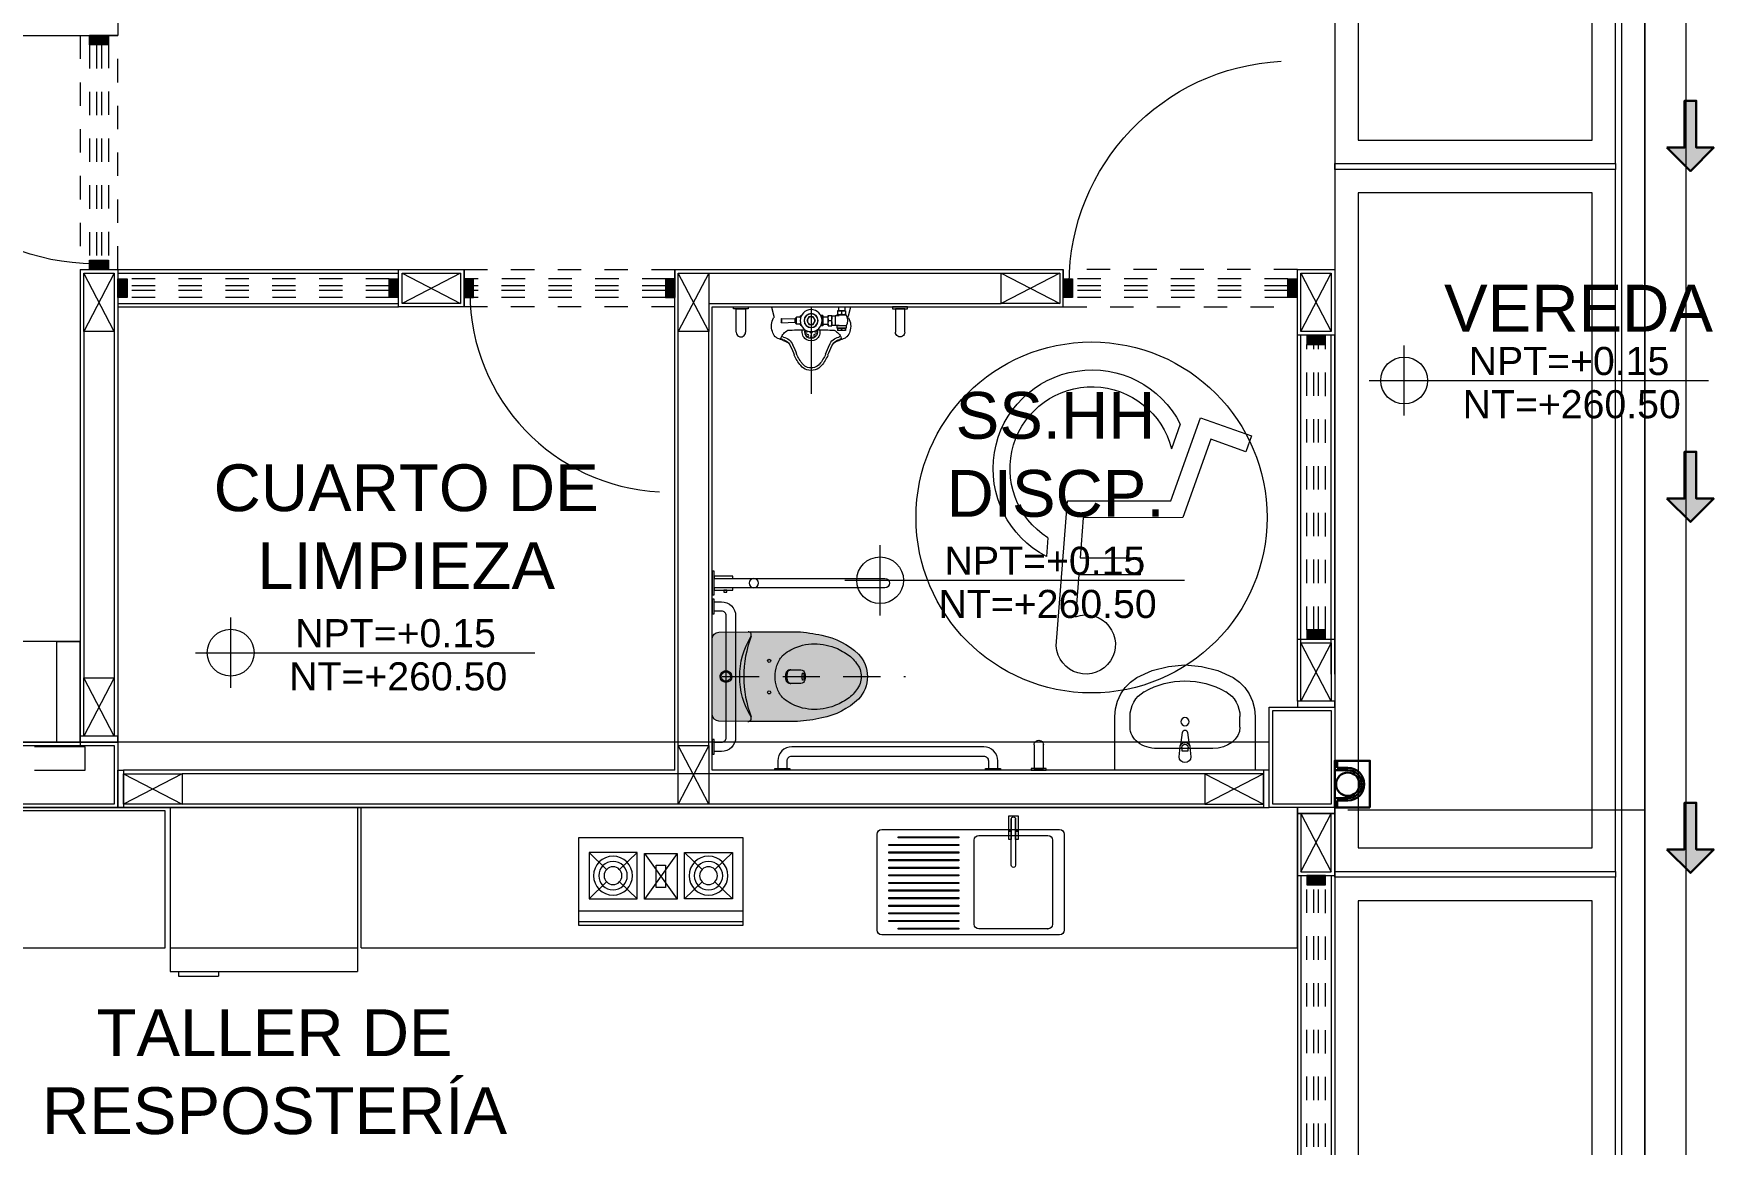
# Model space of a CAD drawing. Header units: metres. Extents: x 349075 to 349285, y 9281902 to 9282050.
# Drawn here: x 349109.03 to 349116.26, y 9281967.89 to 9281972.63 of the extents above; entities that cross this region are included whole.
import ezdxf

# ---------------------------------------------------------------- set-up
doc = ezdxf.new("R2010")
doc.units = ezdxf.units.M
doc.header["$LTSCALE"] = 0.25
doc.linetypes.add('01 nivel$0$HIDDEN2', pattern=[0.1875, 0.125, -0.0625])
doc.linetypes.add('DASHED2', pattern=[0.762, 0.635, -0.127])
for name, color, linetype, lineweight in [('.', 7, 'Continuous', 0), ('0_ CUNETAS', 151, 'Continuous', 5), ('0_PROYECCIONES 1', 1, 'DASHED2', 0), ('0_VANOS', 30, 'Continuous', 9), ('ARQ-FONDO', 253, 'CONTINUOUS', 9), ('CUNETAS-RED', 5, 'CONTINUOUS', 18)]:
    doc.layers.add(name, color=color, linetype=linetype, lineweight=lineweight)
doc.styles.add('Arial_1', font='arial.ttf', dxfattribs={"height": 0.15})

# ---------------------------------------------------------------- blocks, each defined once
blk = doc.blocks.new('JUNTA VEREDA')
at = {"layer": 'ARQ-FONDO'}
blk.add_lwpolyline([(-0.0133, 1.2), (0.0121, 1.2), (0.0121, 0), (-0.0133, 0)], close=True, dxfattribs=at)
blk = doc.blocks.new('verda pg edf 04')
at = {"layer": 'ARQ-FONDO', "elevation": -20.5486}
for points in [[(0.015, -12.112), (0.015, -15.112), (1.215, -15.112), (1.215, -12.112)], [(0.115, -12.212), (0.115, -15.012), (1.115, -15.012), (1.115, -12.212)], [(0.015, -15.1374), (0.015, -18.1374), (1.215, -18.1374), (1.215, -15.1374)], [(0.115, -15.2374), (0.115, -18.0374), (1.115, -18.0374), (1.115, -15.2374)], [(0.015, -18.1628), (0.015, -21.1628), (1.215, -21.1628), (1.215, -18.1628)], [(0.115, -18.2628), (0.115, -21.0628), (1.115, -21.0628), (1.115, -18.2628)]]:
    blk.add_lwpolyline(points, close=True, dxfattribs=at)
at = {"layer": 'ARQ-FONDO', "rotation": 270}
for p in [(0.015, -15.1253, -17.9985), (0.015, -18.1507, -20.5486)]:
    blk.add_blockref('JUNTA VEREDA', p, dxfattribs=at)
blk = doc.blocks.new('Cotas de elevación - M_Cota de elevación - Destino rellenado-517392-Nivel 1')
at = {"layer": 'ARQ-FONDO'}
for p, q in [((0, -0.0015), (0, 0.0015)), ((-0.0015, 0), (0.013, 0))]:
    blk.add_line(p, q, dxfattribs=at)
blk.add_circle((0, 0), 0.001, dxfattribs=at)
blk = doc.blocks.new('VEREDA EDF 04 PGG')
at = {"layer": 'ARQ-FONDO', "lineweight": 5}
blk.add_blockref('verda pg edf 04', (-1.215, -0.815, 20.5486), dxfattribs=at)
at = {"layer": 'ARQ-FONDO', "xscale": 99.99999999999991, "yscale": 99.99999999999991, "zscale": 99.99999999999991}
blk.add_blockref('Cotas de elevación - M_Cota de elevación - Destino rellenado-517392-Nivel 1', (-0.9036, -16.8543, 20.5486), dxfattribs=at)
at = {"layer": 'ARQ-FONDO', "insert": (-1.3336, -16.4453, 20.5486), "char_height": 0.2, "width": 2.349898, "attachment_point": 1, "style": 'Arial_1'}
blk.add_mtext('\\pxqc;VEREDA', dxfattribs=at)
at = {"layer": 'ARQ-FONDO', "char_height": 0.12, "width": 0.902142, "attachment_point": 1, "line_spacing_factor": 0.941778, "style": 'Arial_1'}
for s, insert in [('NPT=+0.15', (-0.6279, -16.7109, 20.5486)), ('NT=+260.50', (-0.6537, -16.8956, 20.5486))]:
    blk.add_mtext(s, dxfattribs=dict(at, insert=insert))
blk = doc.blocks.new('*U3822')
at = {"layer": '.', "lineweight": 30}
h = blk.add_hatch(color=1, dxfattribs=at)
h.dxf.hatch_style = 1
h.paths.add_polyline_path([(-0.025, -0.05), (-0.1, -0.05), (0, -0.15), (0.1, -0.05), (0.025, -0.05), (0.025, 0.15), (-0.025, 0.15)])
at = {"layer": '0_ CUNETAS', "color": 1, "lineweight": 30}
blk.add_lwpolyline([(-0.1, -0.05), (-0.025, -0.05), (-0.025, 0.15), (0.025, 0.15), (0.025, -0.05), (0.1, -0.05), (0, -0.15)], close=True, dxfattribs=at)
blk = doc.blocks.new('*U3849')
at = {"layer": '0_ CUNETAS', "color": 0, "linetype": 'ByBlock', "lineweight": -2, "transparency": 16777216}
for p in [(0, 21), (0, 19.5), (0, 18)]:
    blk.add_blockref('*U3822', p, dxfattribs=at)
blk = doc.blocks.new('red drenaje')
at = {"layer": 'CUNETAS-RED', "lineweight": 0}
for p, q in [((-35.22, 70.0281), (-35.22, 32.3496)), ((-35.12, 70.0281), (-35.12, 32.391))]:
    blk.add_line(p, q, dxfattribs=at)
blk.add_lwpolyline([(-35.12, 70.0281), (-34.72, 70.0281), (-34.72, 32.5567), (-35.12, 32.391), (-35.12, 70.0281)], dxfattribs=at)
blk.add_blockref('*U3849', (-34.9257, 33.1942), dxfattribs=at)
blk = doc.blocks.new('URINARIO-FLUX-CADET-PL')
at = {"layer": 'ARQ-FONDO'}
for p, q in [((-0.099, 0.147), (-0.099, 0.113)), ((-0.089, 0.147), (-0.099, 0.147)), ((-0.089, 0.1496), (-0.089, 0.1104)), ((-0.08, 0.1496), (-0.089, 0.1496)), ((-0.08, 0.1496), (-0.08, 0.1104)), ((0, 0.169), (-0.038, 0.159)), ((-0.034, 0.1496), (-0.034, 0.1104)), ((-0.032, 0.1496), (-0.034, 0.1496)), ((-0.032, 0.1496), (-0.032, 0.1104)), ((-0.015, 0.147), (-0.032, 0.147)), ((-0.015, 0.147), (-0.015, 0.113)), ((0, 0.169), (0, -0.169)), ((-0.089, 0.113), (-0.099, 0.113)), ((-0.0907, 0.13), (-0.0973, 0.13)), ((-0.0775, 0.1104), (-0.089, 0.1104)), ((-0.0795, 0.0885), (-0.0345, 0.0885)), ((-0.0795, 0.0735), (-0.0795, 0.0885)), ((-0.0795, 0.0735), (-0.0345, 0.0735)), ((-0.0775, 0.1202), (-0.0775, 0.1035)), ((-0.0365, 0.1035), (-0.0775, 0.1035)), ((-0.077, 0.0885), (-0.077, 0.1035)), ((-0.0725, 0.0505), (-0.0725, 0.0735)), ((-0.057, 0.0757), (-0.057, 0.0863)), ((-0.0415, 0.0505), (-0.0415, 0.0735)), ((-0.037, 0.0885), (-0.037, 0.1035)), ((-0.0365, 0.1202), (-0.0365, 0.1035)), ((-0.032, 0.1104), (-0.0365, 0.1104)), ((-0.0345, 0.0735), (-0.0345, 0.0885)), ((-0.015, 0.113), (-0.032, 0.113)), ((-0.0167, 0.13), (-0.0303, 0.13)), ((0, 0.1435), (-0.015, 0.1435)), ((0, 0.1165), (-0.015, 0.1165)), ((0, 0), (-0.3703, 0)), ((-0.079, 0.0505), (-0.079, 0.0414)), ((-0.035, 0.0505), (-0.079, 0.0505)), ((-0.035, 0.0505), (-0.035, 0.0414)), ((-0.078, -0.042), (-0.078, -0.0455)), ((-0.0684, -0.0455), (-0.078, -0.0455)), ((-0.072, -0.0455), (-0.072, -0.063)), ((-0.072, -0.063), (-0.0695, -0.0655)), ((-0.072, -0.063), (-0.042, -0.063)), ((-0.0695, -0.0655), (-0.0445, -0.0655)), ((-0.0659, -0.1265), (-0.064, -0.0695)), ((-0.05, -0.0695), (-0.064, -0.0695)), ((-0.0481, -0.1265), (-0.05, -0.0695)), ((-0.0456, -0.0455), (-0.036, -0.0455)), ((-0.042, -0.063), (-0.0445, -0.0655)), ((-0.042, -0.0455), (-0.042, -0.063)), ((-0.036, -0.042), (-0.036, -0.0455)), ((-0.0659, -0.1265), (-0.0639, -0.1285)), ((-0.0481, -0.1265), (-0.0659, -0.1265)), ((-0.0501, -0.1285), (-0.0639, -0.1285)), ((-0.0481, -0.1265), (-0.0501, -0.1285)), ((0, -0.169), (-0.038, -0.159))]:
    blk.add_line(p, q, dxfattribs=at)
blk.add_lwpolyline([(-0.041, -0.0092), (-0.057, -0.0185), (-0.073, -0.0092), (-0.073, 0.0092), (-0.057, 0.0185), (-0.041, 0.0092)], close=True, dxfattribs=at)
for centre, radius in [((-0.127, 0), 0.0045), ((-0.1208, 0.0148), 0.0045), ((-0.106, 0.021), 0.0045), ((-0.057, 0), 0.0469), ((-0.057, 0), 0.03), ((-0.057, 0), 0.029), ((-0.057, 0), 0.016), ((-0.1208, -0.0148), 0.0045), ((-0.106, -0.021), 0.0045)]:
    blk.add_circle(centre, radius, dxfattribs=at)
for centre, radius, start, end in [((-0.0953, 0.1248), 0.0414, 137.07632, 155.50345), ((-0.0966, 0.1274), 0.0388, 100.25279, 138.50259), ((-0.0809, 0.0947), 0.0744, 61.40084, 107.66941), ((-0.0767, 0.1385), 0.0223, 157.58788, 202.41212), ((-0.1113, 0.1385), 0.0223, 337.58788, 22.41212), ((-0.057, 0.1031), 0.0519, 63.71578, 116.28422), ((-0.0406, 0.1687), 0.01, 241.40084, 284.67639), ((-0.0097, 0.1385), 0.0223, 157.58788, 202.41212), ((-0.0373, 0.1385), 0.0223, 337.58788, 22.41212), ((-0.3493, 0.4586), 0.413, 290.60016, 296.50436), ((-0.3493, 0.4586), 0.424, 290.60016, 296.50436), ((-0.1769, 0.1239), 0.0369, 288.82805, 321.60713), ((-0.1769, 0.1239), 0.0479, 288.82805, 321.60713), ((-0.1704, 0.1112), 0.0229, 310.30956, 330.63332), ((-0.2086, 0.1382), 0.0696, 326.70076, 344.84375), ((-0.1833, 0.1311), 0.0464, 319.48247, 347.38743), ((-0.0445, 0.0952), 0.1001, 152.10911, 165.64146), ((-0.1833, 0.1311), 0.0574, 319.48247, 347.38743), ((-0.1136, 0.1155), 0.025, 150.63933, 167.38743), ((-0.1328, 0.1263), 0.003, 68.28304, 150.63933), ((-0.156, 0.0681), 0.0657, 28.07725, 68.28304), ((-0.1136, 0.1155), 0.014, 150.63933, 167.38743), ((-0.1222, 0.1198), 0.00444, 84.88459, 143.79775), ((-0.0767, 0.1215), 0.0223, 157.58788, 202.41212), ((-2.5473, 0), 2.4513, 0.60481, 2.31467), ((-0.1113, 0.1215), 0.0223, 337.58788, 22.41212), ((-0.0682, 0.059), 0.0295, 67.58788, 112.41212), ((-0.0682, 0.103), 0.0295, 247.58788, 292.41212), ((-0.0457, 0.059), 0.0295, 67.58788, 112.41212), ((-0.0457, 0.103), 0.0295, 247.58788, 292.41212), ((-0.0097, 0.1215), 0.0223, 157.58788, 202.41212), ((-0.0373, 0.1215), 0.0223, 337.58788, 22.41212), ((-0.1898, 0.0002), 0.0802, 167.17802, 193.14395), ((-0.2066, -0.005), 0.0655, 130.88411, 159.41181), ((-0.188, 0), 0.071, 167.93953, 192.06047), ((-0.2066, -0.005), 0.0545, 130.88411, 158.62076), ((-0.1349, -0.0939), 0.1798, 112.61017, 129.62851), ((-0.1349, -0.0939), 0.1688, 112.61017, 129.62851), ((-0.106, 0), 0.038, 75.17225, 284.82775), ((-0.106, 0), 0.027, 68.55555, 291.44445), ((-0.106, 0), 0.0045, 60.06178, 299.93822), ((-0.0619, 0.0203), 0.0304, 97.81293, 124.26209), ((-0.0521, 0.0203), 0.0304, 55.73791, 82.18707), ((-0.2076, 0.0042), 0.0643, 200.23699, 229.25837), ((-0.2066, 0.005), 0.0545, 201.37924, 229.11589), ((-0.1349, 0.0939), 0.1798, 230.37149, 247.38983), ((-0.1349, 0.0939), 0.1688, 230.37149, 247.38983), ((-0.3493, -0.4586), 0.413, 63.49564, 69.39984), ((-0.3493, -0.4586), 0.424, 63.49564, 69.39984), ((-2.5473, 0), 2.4513, 357.68533, 359.39519), ((-0.0675, -0.018), 0.0275, 247.58788, 267.88583), ((-0.0592, -0.0637), 0.00754, 193.7683, 230.24247), ((-0.0548, -0.0637), 0.00754, 309.75753, 346.2317), ((-0.0465, -0.018), 0.0275, 272.11417, 292.41212), ((-0.1769, -0.1239), 0.0369, 38.39287, 71.17195), ((-0.1769, -0.1239), 0.0479, 38.39287, 71.17195), ((-0.1704, -0.1112), 0.0229, 29.36668, 49.69044), ((-0.2086, -0.1382), 0.0696, 15.15625, 33.29924), ((-0.1833, -0.1311), 0.0464, 12.61257, 40.51753), ((-0.0445, -0.0952), 0.1001, 194.35854, 207.89089), ((-0.1833, -0.1311), 0.0574, 12.61257, 40.51753), ((-0.1136, -0.1155), 0.025, 192.61257, 209.36067), ((-0.1328, -0.1263), 0.003, 209.36067, 291.71696), ((-0.0953, -0.1248), 0.0414, 204.49655, 222.92368), ((-0.156, -0.0681), 0.0657, 291.71696, 331.92275), ((-0.1136, -0.1155), 0.014, 192.61257, 209.36067), ((-0.1222, -0.1198), 0.00444, 216.20225, 275.11541), ((-0.0966, -0.1274), 0.0388, 221.49741, 259.74721), ((-0.0809, -0.0947), 0.0744, 252.33059, 298.59916), ((-0.0406, -0.1687), 0.01, 75.32361, 118.59916)]:
    blk.add_arc(centre, radius, start, end, dxfattribs=at)
blk = doc.blocks.new('Símbolo Minusválidos 22')
at = {"layer": 'ARQ-FONDO', "linetype": 'Continuous'}
for p, q in [((0.4662, 1.2793), (0.5159, 0.6597)), ((0.563, 0.9758), (0.5486, 1.1553)), ((0.8253, 0.9758), (0.563, 0.9758)), ((0.8253, 0.9036), (0.8253, 0.9758)), ((0.4308, 0.8174), (0.4244, 0.8971)), ((0.5825, 0.7319), (0.5688, 0.9036)), ((0.5688, 0.9036), (0.8253, 0.9036)), ((1.0083, 0.7319), (0.5825, 0.7319)), ((1.128, 0.3975), (1.0083, 0.7319)), ((0.5159, 0.6597), (0.9574, 0.6597)), ((0.9574, 0.6597), (1.0843, 0.3051)), ((0.9977, 0.3329), (0.9601, 0.438)), ((1.2782, 0.4512), (1.128, 0.3975)), ((1.3025, 0.3832), (1.2782, 0.4512)), ((1.0843, 0.3051), (1.3025, 0.3832))]:
    blk.add_line(p, q, dxfattribs=at)
for centre, radius, start, end in [((0.5924, 1.2737), 0.1263, 249.72296, 177.45943), ((0.6201, 0.5226), 0.4226, 117.58778, 333.32874), ((0.6201, 0.5226), 0.3503, 122.7065, 346.03158)]:
    blk.add_arc(centre, radius, start, end, dxfattribs=at)
blk = doc.blocks.new('apart.sant')
at = {"layer": 'ARQ-FONDO', "linetype": 'Continuous'}
blk.add_lwpolyline([(332673.2479, 9290549.4632), (332673.3479, 9290549.4632), (332673.3479, 9290549.4232), (332673.2479, 9290549.4232)], dxfattribs=at)
at = {"layer": 'ARQ-FONDO'}
blk.add_lwpolyline([(332673.3479, 9290549.4115), (332673.3479, 9290549.4748), (332673.3558, 9290549.4748), (332673.3558, 9290549.4115)], close=True, dxfattribs=at)
at = {"layer": 'ARQ-FONDO', "linetype": 'Continuous'}
blk.add_arc((332673.248, 9290549.4432), 0.02, 89.84841, 269.84897, dxfattribs=at)
blk = doc.blocks.new('*U785')
at = {"true_color": 0xffffff}
h = blk.add_hatch(color=7, dxfattribs=at)
h.dxf.hatch_style = 1
edge = h.paths.add_edge_path()
edge.add_line((133.2233, 37.6091), (133.2214, 37.7343))
edge.add_line((133.2214, 37.7343), (133.2215, 37.9453))
edge.add_arc((133.9029, 37.8976), 0.683, 167.18151, 175.99649, ccw=False)
edge.add_arc((133.5434, 37.991), 0.312, 136.52707, 169.2622, ccw=False)
edge.add_arc((133.4132, 38.105), 0.1393, 89.90441, 133.68991, ccw=False)
edge.add_arc((133.4137, 38.105), 0.1393, 46.31009, 90.09559, ccw=False)
edge.add_arc((133.2835, 37.991), 0.312, 10.7378, 43.47293, ccw=False)
edge.add_arc((132.924, 37.8976), 0.683, 4.00351, 12.81849, ccw=False)
edge.add_line((133.6053, 37.9453), (133.6055, 37.7343))
edge.add_line((133.6055, 37.7343), (133.6035, 37.6099))
edge.add_arc((133.5746, 37.61), 0.0289, 270, 359.88355, ccw=False)
edge.add_line((133.5746, 37.5811), (133.4134, 37.5811))
edge.add_line((133.4134, 37.5811), (133.2522, 37.5811))
edge.add_arc((133.2522, 37.61), 0.0289, 181.68527, 270, ccw=False)
for points in [[(133.2233, 37.6091), (133.2214, 37.7343), (133.2215, 37.9453, -0.038482), (133.2369, 38.0492, -0.143813), (133.317, 38.2057, -0.193409), (133.4134, 38.2442, -0.193409), (133.5099, 38.2057, -0.143813), (133.59, 38.0492, -0.038482), (133.6053, 37.9453), (133.6055, 37.7343), (133.6035, 37.6099, -0.413618), (133.5746, 37.5811), (133.4134, 37.5811), (133.2522, 37.5811, -0.405625)], [(133.5419, 38.0919, -0.103864), (133.5524, 37.9919, -0.059531), (133.5399, 37.9429, -0.099764), (133.5019, 37.8801, -0.09918), (133.4604, 37.8574, -0.090303), (133.4134, 37.8497, -0.090303), (133.3664, 37.8574, -0.09918), (133.325, 37.8801, -0.099764), (133.287, 37.9429, -0.059531), (133.2745, 37.9919, -0.103864), (133.2849, 38.0919, -0.069934), (133.3144, 38.1528, -0.100426), (133.3568, 38.1978, -0.175825), (133.4134, 38.2177, -0.175825), (133.47, 38.1978, -0.100426), (133.5125, 38.1528, -0.069934)], [(133.4387, 37.9706, -0.173344), (133.4426, 37.9601), (133.4426, 37.9135, -0.177874), (133.4387, 37.9027, -0.177678), (133.4289, 37.8968, -0.054259), (133.4134, 37.8954, -0.054259), (133.398, 37.8968, -0.177678), (133.3881, 37.9027, -0.173539), (133.3843, 37.9132), (133.3843, 37.9598, -0.177816), (133.3881, 37.9706, -0.179166), (133.398, 37.9765, -0.054663), (133.4134, 37.9779, -0.054663), (133.4289, 37.9765, -0.179166)], [(133.428, 37.9674, -0.095264), (133.4221, 37.9654, -0.042213), (133.4134, 37.9648, -0.042123), (133.4048, 37.9654, -0.095264), (133.3989, 37.9674, -0.724467), (133.399, 37.9707, -0.080414), (133.4054, 37.9727, -0.039436), (133.4134, 37.9733, -0.039436), (133.4215, 37.9727, -0.080414), (133.4278, 37.9707, -0.724467)], [(133.4289, 37.8968, 0.177678), (133.4387, 37.9027, 0.177874), (133.4426, 37.9135), (133.4426, 37.9167, -0.15656), (133.4396, 37.9086, -0.170925), (133.4319, 37.9034, -0.071124), (133.4134, 37.9012, -0.071124), (133.395, 37.9034, -0.170925), (133.3873, 37.9086, -0.15656), (133.3843, 37.9167), (133.3843, 37.9132, 0.173539), (133.3881, 37.9027, 0.177678), (133.398, 37.8968, 0.054259), (133.4134, 37.8954, 0.054259)], [(133.3461, 37.8176, -1), (133.3461, 37.8309, -1)], [(133.4808, 37.8176, -1), (133.4808, 37.8309, -1)], [(133.4134, 37.6148, -1), (133.4134, 37.6648, -1)], [(133.4134, 37.6198, -1), (133.4134, 37.6598, -1)]]:
    blk.add_lwpolyline(points, format="xyb", close=True)
for points in [[(133.6055, 37.7343), (133.6055, 37.7339, 0.493806), (133.5856, 37.7474, -0.284842), (133.2412, 37.7474, 0.49201), (133.2214, 37.734)], [(133.2412, 37.7474, 0.182013), (133.5856, 37.7474)]]:
    blk.add_lwpolyline(points, format="xyb")
at = {"layer": '0_PROYECCIONES 1'}
blk.add_line((133.4134, 37.6235), (133.4134, 38.4074), dxfattribs=at)
blk = doc.blocks.new('BARRA DISC 2')
at = {"layer": 'ARQ-FONDO'}
blk.add_lwpolyline([(0.86, 0.1), (0.04, 0.1, 0.414214), (-0.02, 0.04), (-0.02, 0.0079), (0.02, 0.0079), (0.02, 0.04, -0.414214), (0.04, 0.06), (0.86, 0.06, -0.414214), (0.88, 0.04), (0.88, 0.0079), (0.92, 0.0079), (0.92, 0.04, 0.414214)], format="xyb", close=True, dxfattribs=at)
for points in [[(-0.0317, 0.0079), (0.0317, 0.0079), (0.0317, 0), (-0.0317, 0)], [(0.8683, 0.0079), (0.9317, 0.0079), (0.9317, 0), (0.8683, 0)]]:
    blk.add_lwpolyline(points, close=True, dxfattribs=at)
blk = doc.blocks.new('BARRA PLEGABLE')
at = {"layer": 'ARQ-FONDO'}
for points in [[(0.0079, 0.05), (0.0079, -0.05), (0, -0.05), (0, 0.05)], [(0.0079, 0.03), (0.0879, 0.03), (0.0879, 0.02), (0.0079, 0.02)], [(0.0493, 0.0387), (0.0632, 0.0387), (0.0632, 0.03), (0.0493, 0.03)], [(0.0879, -0.03), (0.0079, -0.03), (0.0079, -0.02), (0.0879, -0.02)]]:
    blk.add_lwpolyline(points, close=True, dxfattribs=at)
blk.add_lwpolyline([(0.0079, -0.02), (0.7379, -0.02, 1), (0.7379, 0.02), (0.0079, 0.02)], format="xyb", close=True, dxfattribs=at)
blk.add_circle((0.1779, 0), 0.02, dxfattribs=at)
blk = doc.blocks.new('BARRA DISC 60')
at = {"layer": 'ARQ-FONDO'}
blk.add_lwpolyline([(0.56, 0.1), (0.04, 0.1, 0.414214), (-0.02, 0.04), (-0.02, 0.0079), (0.02, 0.0079), (0.02, 0.04, -0.414214), (0.04, 0.06), (0.56, 0.06, -0.414214), (0.58, 0.04), (0.58, 0.0079), (0.62, 0.0079), (0.62, 0.04, 0.414214)], format="xyb", close=True, dxfattribs=at)
for points in [[(-0.0317, 0.0079), (0.0317, 0.0079), (0.0317, 0), (-0.0317, 0)], [(0.5683, 0.0079), (0.6317, 0.0079), (0.6317, 0), (0.5683, 0)]]:
    blk.add_lwpolyline(points, close=True, dxfattribs=at)
blk = doc.blocks.new('BAÑO.SIC')
at = {"layer": 'ARQ-FONDO'}
for name, p, rotation in [('BARRA DISC 2', (318724.9995, 9215582.5456), 180), ('*U785', (318762.8805, 9215448.7322), 90)]:
    blk.add_blockref(name, p, dxfattribs=dict(at, rotation=rotation))
at = {"layer": 'ARQ-FONDO', "xscale": -1, "rotation": 90.00000000000007}
blk.add_blockref('BARRA DISC 60', (318725.2995, 9215582.4456), dxfattribs=at)
at = {"layer": 'ARQ-FONDO', "xscale": -1}
blk.add_blockref('BARRA PLEGABLE', (318725.2995, 9215581.7456), dxfattribs=at)
blk = doc.blocks.new('Lavabo 22')
at = {"layer": 'ARQ-FONDO', "linetype": 'Continuous'}
for p, q in [((-0.3, 0), (-0.3, -0.2291)), ((0.3, 0), (-0.3, 0)), ((0.3, -0.2291), (0.3, 0)), ((-0.025, -0.0573), (-0.021, -0.0993)), ((0.021, -0.0993), (0.025, -0.0573)), ((0.1188, -0.0923), (-0.1188, -0.0923)), ((-0.0177, -0.1088), (-0.0111, -0.1617)), ((-0.0136, -0.0971), (-0.0136, -0.0822)), ((-0.0136, -0.0822), (0.0136, -0.0822)), ((0.0111, -0.1617), (0.0177, -0.1088)), ((0.0136, -0.0822), (0.0136, -0.0971)), ((-0.2348, -0.1833), (-0.2348, -0.2291)), ((0.2348, -0.1833), (0.2348, -0.2291)), ((-0.3, -0.2291), (-0.2971, -0.2628)), ((-0.2971, -0.2628), (-0.2885, -0.2955)), ((0.2885, -0.2955), (0.2971, -0.2628)), ((0.2971, -0.2628), (0.3, -0.2291)), ((-0.2885, -0.2955), (-0.2745, -0.326)), ((-0.2745, -0.326), (-0.2555, -0.3534)), ((-0.2555, -0.3534), (-0.2322, -0.3769)), ((0.2322, -0.3769), (0.2555, -0.3534)), ((0.2555, -0.3534), (0.2745, -0.326)), ((0.2745, -0.326), (0.2885, -0.2955)), ((-0.2322, -0.3769), (-0.2052, -0.3956)), ((-0.2052, -0.3956), (-0.14, -0.4255)), ((-0.14, -0.4255), (-0.071, -0.4438)), ((0.071, -0.4438), (0.14, -0.4255)), ((0.14, -0.4255), (0.2052, -0.3956)), ((0.2052, -0.3956), (0.2322, -0.3769)), ((-0.071, -0.4438), (0, -0.45)), ((0, -0.45), (0.071, -0.4438))]:
    blk.add_line(p, q, dxfattribs=at)
blk.add_circle((0, -0.2071), 0.0175, dxfattribs=at)
for centre, radius, start, end in [((0, -0.0573), 0.025, 0, 180), ((0, -0.0974), 0.0211, 185.16961, 212.77103), ((0, -0.0974), 0.0211, 212.77103, 327.22897), ((0, -0.0971), 0.0136, 180, 0), ((0, -0.0974), 0.0211, 327.22897, 354.83039), ((0, -0.1603), 0.0112, 187.13892, 352.86108)]:
    blk.add_arc(centre, radius, start, end, dxfattribs=at)
for centre, major_axis, ratio, start_param, end_param in [((-0.1187, -0.1833), (0.1161, 0), 0.783646, 1.570796, 3.141593), ((0.1187, -0.1833), (0.1161, 0), 0.783646, 0, 1.570796), ((-0.1189, -0.2291), (0, 0.1212), 0.956522, 1.570796, 2.644618), ((0.1189, -0.2291), (0, 0.1212), 0.956522, 3.638567, 4.712389), ((0, 0), (0, 0.3818), 0.956522, 2.644618, 3.638567)]:
    blk.add_ellipse(centre, major_axis=major_axis, ratio=ratio, start_param=start_param, end_param=end_param, dxfattribs=at)
blk = doc.blocks.new('columnas bloque talleres')
at = {"layer": 'ARQ-FONDO', "lineweight": 0, "elevation": 0}
for points in [[(-0.265, -17.865), (-0.265, -17.435), (0.015, -17.435), (0.015, -17.865)], [(-5.615, -17.585), (-5.185, -17.585), (-5.185, -17.865), (-5.615, -17.865)]]:
    blk.add_lwpolyline(points, close=True, dxfattribs=at)
at = {"layer": 'ARQ-FONDO', "elevation": 0}
for points in [[(-0.25, -17.85), (-0.25, -17.45), (0, -17.45), (0, -17.85)], [(-5.6, -17.6), (-5.2, -17.6), (-5.2, -17.85), (-5.6, -17.85)]]:
    blk.add_lwpolyline(points, close=True, dxfattribs=at)
blk = doc.blocks.new('*U1097')
at = {"linetype": 'Continuous', "true_color": 0xbebebe}
for points in [[(3032.1314, 1351.1888), (3032.1314, 1351.2688), (3032.1714, 1351.2688), (3032.1714, 1351.1888)], [(3035.4914, 1351.1888), (3035.4914, 1351.2688), (3035.5314, 1351.2688), (3035.5314, 1351.1888)]]:
    blk.add_hatch(color=9, dxfattribs=at).paths.add_polyline_path(points)
at = {"layer": '0_VANOS', "linetype": 'Continuous'}
for p, q in [((3032.1314, 1351.2688), (3032.1714, 1351.2688)), ((3032.1314, 1351.2688), (3032.1314, 1351.1888)), ((3032.1714, 1351.2688), (3032.1714, 1351.1888)), ((3035.4914, 1351.1888), (3035.4914, 1351.2688)), ((3035.4914, 1351.2688), (3035.5314, 1351.2688)), ((3035.5314, 1351.2688), (3035.5314, 1351.1888)), ((3032.1714, 1351.1888), (3032.1314, 1351.1888)), ((3035.5314, 1351.1888), (3035.4914, 1351.1888))]:
    blk.add_line(p, q, dxfattribs=at)
at = {"layer": '0_VANOS', "linetype": '01 nivel$0$HIDDEN2', "ltscale": 0.5}
for p, q in [((3032.1708, 1351.2688), (3035.4908, 1351.2688)), ((3032.1714, 1351.2388), (3035.4914, 1351.2388)), ((3032.1714, 1351.2188), (3035.4914, 1351.2188)), ((3032.1714, 1351.1888), (3035.4914, 1351.1888))]:
    blk.add_line(p, q, dxfattribs=at)
at = {"layer": '0_VANOS', "linetype": '01 nivel$0$HIDDEN2'}
blk.add_line((3035.4914, 1351.2688), (3035.5314, 1351.2688), dxfattribs=at)
blk = doc.blocks.new('*U1246')
at = {"linetype": 'Continuous', "true_color": 0xbebebe}
for points in [[(3032.1314, 1351.1888), (3032.1314, 1351.2688), (3032.1714, 1351.2688), (3032.1714, 1351.1888)], [(3033.3914, 1351.1888), (3033.3914, 1351.2688), (3033.4314, 1351.2688), (3033.4314, 1351.1888)]]:
    blk.add_hatch(color=9, dxfattribs=at).paths.add_polyline_path(points)
at = {"layer": '0_VANOS', "linetype": 'Continuous'}
for p, q in [((3032.1314, 1351.2688), (3032.1714, 1351.2688)), ((3032.1314, 1351.2688), (3032.1314, 1351.1888)), ((3032.1714, 1351.2688), (3032.1714, 1351.1888)), ((3033.3914, 1351.1888), (3033.3914, 1351.2688)), ((3033.3914, 1351.2688), (3033.4314, 1351.2688)), ((3033.4314, 1351.2688), (3033.4314, 1351.1888)), ((3032.1714, 1351.1888), (3032.1314, 1351.1888)), ((3033.4314, 1351.1888), (3033.3914, 1351.1888))]:
    blk.add_line(p, q, dxfattribs=at)
at = {"layer": '0_VANOS', "linetype": '01 nivel$0$HIDDEN2', "ltscale": 0.5}
for p, q in [((3032.1708, 1351.2688), (3033.3908, 1351.2688)), ((3032.1714, 1351.2388), (3033.3914, 1351.2388)), ((3032.1714, 1351.2188), (3033.3914, 1351.2188)), ((3032.1714, 1351.1888), (3033.3914, 1351.1888))]:
    blk.add_line(p, q, dxfattribs=at)
at = {"layer": '0_VANOS', "linetype": '01 nivel$0$HIDDEN2'}
blk.add_line((3033.3914, 1351.2688), (3033.4314, 1351.2688), dxfattribs=at)
blk = doc.blocks.new('*U1100')
at = {"linetype": 'Continuous', "true_color": 0xbebebe}
for points in [[(3032.1314, 1351.1888), (3032.1314, 1351.2688), (3032.1714, 1351.2688), (3032.1714, 1351.1888)], [(3033.2914, 1351.1888), (3033.2914, 1351.2688), (3033.3314, 1351.2688), (3033.3314, 1351.1888)]]:
    blk.add_hatch(color=9, dxfattribs=at).paths.add_polyline_path(points)
at = {"layer": '0_VANOS', "linetype": 'Continuous'}
for p, q in [((3032.1314, 1351.2688), (3032.1714, 1351.2688)), ((3032.1314, 1351.2688), (3032.1314, 1351.1888)), ((3032.1714, 1351.2688), (3032.1714, 1351.1888)), ((3033.2914, 1351.1888), (3033.2914, 1351.2688)), ((3033.2914, 1351.2688), (3033.3314, 1351.2688)), ((3033.3314, 1351.2688), (3033.3314, 1351.1888)), ((3032.1714, 1351.1888), (3032.1314, 1351.1888)), ((3033.3314, 1351.1888), (3033.2914, 1351.1888))]:
    blk.add_line(p, q, dxfattribs=at)
at = {"layer": '0_VANOS', "linetype": '01 nivel$0$HIDDEN2', "ltscale": 0.5}
for p, q in [((3032.1708, 1351.2688), (3033.2908, 1351.2688)), ((3032.1714, 1351.2388), (3033.2914, 1351.2388)), ((3032.1714, 1351.2188), (3033.2914, 1351.2188)), ((3032.1714, 1351.1888), (3033.2914, 1351.1888))]:
    blk.add_line(p, q, dxfattribs=at)
at = {"layer": '0_VANOS', "linetype": '01 nivel$0$HIDDEN2'}
blk.add_line((3033.2914, 1351.2688), (3033.3314, 1351.2688), dxfattribs=at)
blk = doc.blocks.new('montante')
at = {"layer": 'ARQ-FONDO', "lineweight": 30}
for p, q in [((0.0455, 0.07), (0.0455, 0.095)), ((0, 0.07), (0.0455, 0.07)), ((0, 0.06), (0.0555, 0.06)), ((0, -0.06), (0.0555, -0.06)), ((0, -0.07), (0.0455, -0.07)), ((0.0455, -0.07), (0.0455, -0.095))]:
    blk.add_line(p, q, dxfattribs=at)
blk.add_lwpolyline([(-0.0945, 0.1), (-0.0945, -0.1), (0.0555, -0.1), (0.0555, 0.1)], close=True, dxfattribs=at)
blk.add_circle((0, 0), 0.05, dxfattribs=at)
for centre, radius, start, end in [((0.0505, 0.095), 0.005, 0, 180), ((0, 0), 0.07, 90, 270), ((0, 0), 0.06, 90, 270), ((0.0505, -0.095), 0.005, 180, 0)]:
    blk.add_arc(centre, radius, start, end, dxfattribs=at)
blk = doc.blocks.new('*U1568')
blk.add_arc((0.0211, 0.0474), 0.9539, 0.15786, 87.08143)
blk = doc.blocks.new('*U1105')
at = {"linetype": 'Continuous', "true_color": 0xbebebe}
for points in [[(3032.1314, 1351.1888), (3032.1314, 1351.2688), (3032.1714, 1351.2688), (3032.1714, 1351.1888)], [(3033.0914, 1351.1888), (3033.0914, 1351.2688), (3033.1314, 1351.2688), (3033.1314, 1351.1888)]]:
    blk.add_hatch(color=9, dxfattribs=at).paths.add_polyline_path(points)
at = {"layer": '0_VANOS', "linetype": 'Continuous'}
for p, q in [((3032.1314, 1351.2688), (3032.1714, 1351.2688)), ((3032.1314, 1351.2688), (3032.1314, 1351.1888)), ((3032.1714, 1351.2688), (3032.1714, 1351.1888)), ((3033.0914, 1351.1888), (3033.0914, 1351.2688)), ((3033.0914, 1351.2688), (3033.1314, 1351.2688)), ((3033.1314, 1351.2688), (3033.1314, 1351.1888)), ((3032.1714, 1351.1888), (3032.1314, 1351.1888)), ((3033.1314, 1351.1888), (3033.0914, 1351.1888))]:
    blk.add_line(p, q, dxfattribs=at)
at = {"layer": '0_VANOS', "linetype": '01 nivel$0$HIDDEN2', "ltscale": 0.5}
for p, q in [((3032.1708, 1351.2688), (3033.0908, 1351.2688)), ((3032.1714, 1351.2388), (3033.0914, 1351.2388)), ((3032.1714, 1351.2188), (3033.0914, 1351.2188)), ((3032.1714, 1351.1888), (3033.0914, 1351.1888))]:
    blk.add_line(p, q, dxfattribs=at)
at = {"layer": '0_VANOS', "linetype": '01 nivel$0$HIDDEN2'}
blk.add_line((3033.0914, 1351.2688), (3033.1314, 1351.2688), dxfattribs=at)
blk = doc.blocks.new('*U1569')
blk.add_arc((0.0215, 0.0476), 0.8535, 0.15786, 87.08143)
blk = doc.blocks.new('*U1108')
at = {"linetype": 'Continuous', "true_color": 0xbebebe}
for points in [[(3032.1314, 1351.1888), (3032.1314, 1351.2688), (3032.1714, 1351.2688), (3032.1714, 1351.1888)], [(3032.9914, 1351.1888), (3032.9914, 1351.2688), (3033.0314, 1351.2688), (3033.0314, 1351.1888)]]:
    blk.add_hatch(color=9, dxfattribs=at).paths.add_polyline_path(points)
at = {"layer": '0_VANOS', "linetype": 'Continuous'}
for p, q in [((3032.1314, 1351.2688), (3032.1714, 1351.2688)), ((3032.1314, 1351.2688), (3032.1314, 1351.1888)), ((3032.1714, 1351.2688), (3032.1714, 1351.1888)), ((3032.9914, 1351.1888), (3032.9914, 1351.2688)), ((3032.9914, 1351.2688), (3033.0314, 1351.2688)), ((3033.0314, 1351.2688), (3033.0314, 1351.1888)), ((3032.1714, 1351.1888), (3032.1314, 1351.1888)), ((3033.0314, 1351.1888), (3032.9914, 1351.1888))]:
    blk.add_line(p, q, dxfattribs=at)
at = {"layer": '0_VANOS', "linetype": '01 nivel$0$HIDDEN2', "ltscale": 0.5}
for p, q in [((3032.1708, 1351.2688), (3032.9908, 1351.2688)), ((3032.1714, 1351.2388), (3032.9914, 1351.2388)), ((3032.1714, 1351.2188), (3032.9914, 1351.2188)), ((3032.1714, 1351.1888), (3032.9914, 1351.1888))]:
    blk.add_line(p, q, dxfattribs=at)
at = {"layer": '0_VANOS', "linetype": '01 nivel$0$HIDDEN2'}
blk.add_line((3032.9914, 1351.2688), (3033.0314, 1351.2688), dxfattribs=at)
blk = doc.blocks.new('Fregadero General 22')
at = {"layer": 'ARQ-FONDO', "linetype": 'Continuous'}
for p, q in [((0.2375, 0.534), (0.1975, 0.534)), ((0.1975, 0.534), (0.1975, 0.469)), ((0.2085, 0.52), (0.2085, 0.3221)), ((0.2085, 0.469), (0.2085, 0.52)), ((0.2265, 0.3222), (0.2265, 0.52)), ((0.2265, 0.52), (0.2265, 0.469)), ((0.2375, 0.469), (0.2375, 0.534)), ((0, 0.455), (0, 0.045)), ((0.78, 0.475), (0.02, 0.475)), ((0.365, 0.45), (0.07, 0.45)), ((0.1975, 0.469), (0.2085, 0.469)), ((0.2085, 0.468), (0.1978, 0.468)), ((0.1978, 0.468), (0.1978, 0.433)), ((0.2085, 0.433), (0.2085, 0.468)), ((0.2265, 0.469), (0.2375, 0.469)), ((0.2372, 0.468), (0.2265, 0.468)), ((0.2265, 0.468), (0.2265, 0.433)), ((0.2372, 0.433), (0.2372, 0.468)), ((0.71, 0.444), (0.45, 0.444)), ((0.45, 0.444), (0.45, 0.439)), ((0.45, 0.439), (0.71, 0.439)), ((0.71, 0.439), (0.71, 0.444)), ((0.8, 0.045), (0.8, 0.455)), ((0.05, 0.43), (0.05, 0.07)), ((0.1978, 0.433), (0.2085, 0.433)), ((0.2265, 0.433), (0.2372, 0.433)), ((0.385, 0.07), (0.385, 0.43)), ((0.75, 0.4115), (0.45, 0.4115)), ((0.45, 0.4115), (0.45, 0.4065)), ((0.45, 0.4065), (0.75, 0.4065)), ((0.75, 0.379), (0.45, 0.379)), ((0.45, 0.379), (0.45, 0.374)), ((0.45, 0.374), (0.75, 0.374)), ((0.75, 0.4065), (0.75, 0.4115)), ((0.75, 0.374), (0.75, 0.379)), ((0.75, 0.3465), (0.45, 0.3465)), ((0.45, 0.3465), (0.45, 0.3415)), ((0.45, 0.3415), (0.75, 0.3415)), ((0.75, 0.314), (0.45, 0.314)), ((0.45, 0.314), (0.45, 0.309)), ((0.45, 0.309), (0.75, 0.309)), ((0.75, 0.3415), (0.75, 0.3465)), ((0.75, 0.309), (0.75, 0.314)), ((0.75, 0.2815), (0.45, 0.2815)), ((0.45, 0.2815), (0.45, 0.2765)), ((0.45, 0.2765), (0.75, 0.2765)), ((0.75, 0.249), (0.45, 0.249)), ((0.45, 0.249), (0.45, 0.244)), ((0.45, 0.244), (0.75, 0.244)), ((0.75, 0.2765), (0.75, 0.2815)), ((0.75, 0.244), (0.75, 0.249)), ((0.75, 0.2165), (0.45, 0.2165)), ((0.45, 0.2165), (0.45, 0.2115)), ((0.45, 0.2115), (0.75, 0.2115)), ((0.75, 0.184), (0.45, 0.184)), ((0.45, 0.184), (0.45, 0.179)), ((0.45, 0.179), (0.75, 0.179)), ((0.75, 0.1515), (0.45, 0.1515)), ((0.45, 0.1515), (0.45, 0.1465)), ((0.45, 0.1465), (0.75, 0.1465)), ((0.75, 0.2115), (0.75, 0.2165)), ((0.75, 0.179), (0.75, 0.184)), ((0.75, 0.1465), (0.75, 0.1515)), ((0.75, 0.119), (0.45, 0.119)), ((0.45, 0.119), (0.45, 0.114)), ((0.45, 0.114), (0.75, 0.114)), ((0.75, 0.0865), (0.45, 0.0865)), ((0.45, 0.0865), (0.45, 0.0815)), ((0.45, 0.0815), (0.75, 0.0815)), ((0.75, 0.114), (0.75, 0.119)), ((0.75, 0.0815), (0.75, 0.0865)), ((0.02, 0.025), (0.78, 0.025)), ((0.07, 0.05), (0.365, 0.05)), ((0.71, 0.054), (0.45, 0.054)), ((0.45, 0.054), (0.45, 0.049)), ((0.45, 0.049), (0.71, 0.049)), ((0.71, 0.049), (0.71, 0.054))]:
    blk.add_line(p, q, dxfattribs=at)
for centre, radius, start, end in [((0.2175, 0.52), 0.009, 0, 180), ((0.2175, 0.52), 0.009, 0, 180), ((0.02, 0.455), 0.02, 90, 180), ((0.07, 0.43), 0.02, 90, 180), ((0.365, 0.43), 0.02, 0, 90), ((0.78, 0.455), 0.02, 0, 90), ((0.2175, 0.3221), 0.009, 180.14724, 0.14724), ((0.02, 0.045), 0.02, 180, 270), ((0.07, 0.07), 0.02, 180, 270), ((0.365, 0.07), 0.02, 270, 0), ((0.78, 0.045), 0.02, 270, 0)]:
    blk.add_arc(centre, radius, start, end, dxfattribs=at)
blk.add_point((0.07, 0.05), dxfattribs=at)
blk = doc.blocks.new('A$C17962C74')
at = {"layer": 'ARQ-FONDO', "lineweight": 0}
for p, q in [((43.4, 312.5), (118.7, 239.4)), ((173.4, 239.4), (248.7, 312.5)), ((419.8, 307.3), (279.5, 112.5)), ((279.5, 307.3), (419.8, 112.5)), ((526.6, 239.4), (451.3, 312.5)), ((656.6, 312.5), (581.3, 239.4)), ((43.4, 113.1), (118.7, 186.3)), ((173.4, 186.3), (248.7, 113.1)), ((526.6, 186.3), (451.3, 113.1)), ((656.6, 113.1), (581.3, 186.3)), ((0, 61.1), (700, 61.1)), ((0, 15.5), (700, 15.5))]:
    blk.add_line(p, q, dxfattribs=at)
for points in [[(0, 0), (700, 0), (700, 375.7), (0, 375.7)], [(43.4, 113.1), (248.7, 113.1), (248.7, 312.5), (43.4, 312.5)], [(279.5, 112.5), (419.8, 112.5), (419.8, 307.3), (279.5, 307.3)], [(656.6, 113.1), (451.3, 113.1), (451.3, 312.5), (656.6, 312.5)], [(329.5, 162.5), (369.8, 162.5), (369.8, 257.3), (329.5, 257.3)]]:
    blk.add_lwpolyline(points, close=True, dxfattribs=at)
for centre, radius in [((146, 212.8), 83), ((554, 212.8), 83), ((146.2, 212.8), 60.9), ((146, 212.8), 38.1), ((553.8, 212.8), 60.9), ((554, 212.8), 38.1)]:
    blk.add_circle(centre, radius, dxfattribs=at)
blk = doc.blocks.new('refriiiiiiiiiiii')
at = {"layer": 'ARQ-FONDO'}
for p, q in [((-0.4, 0), (-0.4, -0.7)), ((-0.4, 0), (0.4, 0)), ((0.4, 0), (0.4, -0.7)), ((-0.4, -0.6), (0.4, -0.6)), ((-0.4, -0.7), (0.4, -0.7)), ((-0.3645, -0.7), (-0.3645, -0.72)), ((-0.3645, -0.72), (-0.1945, -0.72)), ((-0.1945, -0.7), (-0.1945, -0.72))]:
    blk.add_line(p, q, dxfattribs=at)
blk = doc.blocks.new('bloque pg edf 04')
at = {"layer": 'ARQ-FONDO'}
for p, q in [((0, 23.2, 20.5486), (0, 19.55)), ((-5.2, 22.25), (-5.2, 20.55)), ((-10.83, 20.55), (-5.2, 20.55)), ((-5.36, 19.55), (-5.36, 17.51)), ((-5.36, 19.55), (-4, 19.55)), ((-5.215, 19.285), (-5.345, 19.535)), ((-5.215, 19.535), (-5.345, 19.285)), ((-5.2, 19.55), (-5.2, 17.51)), ((-5.2, 19.535), (-4, 19.535)), ((-3.735, 19.535), (-3.985, 19.405)), ((-3.985, 19.535), (-3.735, 19.405)), ((-3.72, 19.39), (-3.72, 19.55)), ((-2.82, 17.41), (-2.82, 19.55)), ((-2.82, 19.55), (-1.16, 19.55)), ((-2.805, 19.535), (-1.425, 19.535)), ((-2.675, 19.285), (-2.805, 19.535)), ((-2.675, 19.535), (-2.805, 19.285)), ((-1.175, 19.535), (-1.425, 19.405)), ((-1.425, 19.535), (-1.175, 19.405)), ((-1.16, 19.39), (-1.16, 19.55)), ((-0.16, 19.55), (0, 19.55)), ((-0.145, 19.535, 20.5486), (-0.015, 19.285, 20.5486)), ((-0.145, 19.285, 20.5486), (-0.015, 19.535, 20.5486)), ((-5.2, 19.405), (-4, 19.405)), ((-5.2, 19.39), (-4, 19.39)), ((-2.675, 19.405), (-1.425, 19.405)), ((-2.66, 17.41), (-2.66, 19.39)), ((-2.66, 19.39), (-1.16, 19.39)), ((-5.345, 19.285), (-5.345, 17.805)), ((-5.215, 19.285), (-5.215, 17.805)), ((-2.805, 17.515), (-2.805, 19.285)), ((-2.675, 17.515), (-2.675, 19.285)), ((-0.16, 17.82), (-0.16, 19.27)), ((-0.145, 17.82), (-0.145, 19.27)), ((-0.015, 17.82), (-0.015, 19.27)), ((0, 17.82), (0, 19.27)), ((-0.015, 17.705, 20.5486), (-0.145, 17.955, 20.5486)), ((-0.015, 17.955, 20.5486), (-0.145, 17.705, 20.5486)), ((-5.215, 17.555), (-5.345, 17.805)), ((-5.215, 17.805), (-5.345, 17.555)), ((-2.675, 17.265, 20.5486), (-2.805, 17.515, 20.5486)), ((-2.675, 17.515, 20.5486), (-2.805, 17.265, 20.5486)), ((-2.82, 17.41), (-5.175, 17.41, 41.0973)), ((-4.925, 17.395, 41.0973), (-5.175, 17.265, 41.0973)), ((-5.175, 17.395, 41.0973), (-4.925, 17.265, 41.0973)), ((-0.555, 17.395), (-4.925, 17.395)), ((-0.305, 17.41), (-2.66, 17.41)), ((-0.555, 17.395, 41.0973), (-0.305, 17.265, 41.0973)), ((-0.305, 17.395, 41.0973), (-0.555, 17.265, 41.0973)), ((-0.305, 17.25), (-5.175, 17.25, 41.0973)), ((-0.555, 17.265), (-4.925, 17.265)), ((-0.145, 16.975, 20.5486), (-0.015, 17.225, 20.5486)), ((-0.145, 17.225, 20.5486), (-0.015, 16.975, 20.5486)), ((-0.16, 16.96), (-0.16, 13.56)), ((-0.145, 16.96), (-0.145, 13.56)), ((-0.015, 16.96), (-0.0149, 13.56)), ((0, 16.96), (0, 13.56))]:
    blk.add_line(p, q, dxfattribs=at)
at = {"layer": 'ARQ-FONDO', "lineweight": 0, "ltscale": 0.2}
for p, q in [((-5.3397, 17.51, 61.6459), (-5.555, 17.51, 61.6459)), ((-5.3397, 17.41, 61.6459), (-5.3397, 17.51, 61.6459)), ((-5.555, 17.41, 61.6459), (-5.3397, 17.41, 61.6459))]:
    blk.add_line(p, q, dxfattribs=at)
at = {"layer": 'ARQ-FONDO', "lineweight": 5}
for p, q in [((-4.33, 17.25, 20.5486), (-10.67, 17.25, 20.5486)), ((-4.16, 16.65, 20.5486), (-4.16, 17.25, 20.5486)), ((-0.16, 16.65, 20.5486), (-0.16, 17.25, 20.5486)), ((-4.16, 16.65, 20.5486), (-0.16, 16.65, 20.5486))]:
    blk.add_line(p, q, dxfattribs=at)
at = {"layer": 'ARQ-FONDO', "ltscale": 0.7, "elevation": 20.5486}
for points in [[(-12.3299, 36.63), (1.5001, 36.63), (1.5001, -1.5), (-12.3299, -1.5)], [(-0.28, 17.25), (-0.28, 17.53), (-10.55, 17.53), (-10.55, 17.25)]]:
    blk.add_lwpolyline(points, close=True, dxfattribs=at)
at = {"layer": 'ARQ-FONDO', "linetype": 'DASHED2', "ltscale": 0.3, "elevation": 0}
blk.add_lwpolyline([(-5.36, 20.55), (-5.36, 19.55), (-5.2, 19.55), (-5.2, 20.55)], close=True, dxfattribs=at)
at = {"layer": 'ARQ-FONDO'}
for points in [[(-5.215, 19.535), (-5.215, 19.285), (-5.345, 19.285), (-5.345, 19.535)], [(-4, 19.55), (-3.72, 19.55), (-3.72, 19.39), (-4, 19.39)], [(-3.985, 19.535), (-3.735, 19.535), (-3.735, 19.405), (-3.985, 19.405)], [(-2.675, 19.535), (-2.675, 19.285), (-2.805, 19.285), (-2.805, 19.535)], [(-1.425, 19.535), (-1.175, 19.535), (-1.175, 19.405), (-1.425, 19.405)], [(-5.215, 17.805), (-5.215, 17.555), (-5.345, 17.555), (-5.345, 17.805)], [(-5.36, 17.555), (-5.36, 17.53), (-5.2, 17.53), (-5.2, 17.555)]]:
    blk.add_lwpolyline(points, close=True, dxfattribs=at)
at = {"layer": 'ARQ-FONDO', "linetype": 'DASHED2', "ltscale": 0.3}
for points in [[(-2.82, 19.39), (-3.72, 19.39), (-3.72, 19.55), (-2.82, 19.55)], [(-0.16, 19.55), (-1.16, 19.55), (-1.16, 19.39), (-0.16, 19.39)]]:
    blk.add_lwpolyline(points, close=True, dxfattribs=at)
at = {"layer": 'ARQ-FONDO'}
for points, elevation in [([(-0.16, 19.27), (-0.16, 19.55), (0, 19.55), (0, 19.27)], 20.5486), ([(-0.145, 19.285), (-0.145, 19.535), (-0.015, 19.535), (-0.015, 19.285)], 20.5486), ([(0, 17.97), (0, 17.705), (-0.16, 17.705), (-0.16, 17.97)], 20.5486), ([(-0.015, 17.955), (-0.015, 17.705), (-0.145, 17.705), (-0.145, 17.955)], 20.5486), ([(-0.16, 17.705), (-0.16, 17.68), (0, 17.68), (0, 17.705)], 20.5486), ([(-2.675, 17.515), (-2.675, 17.265), (-2.805, 17.265), (-2.805, 17.515)], 20.5486), ([(-5.2, 17.41), (-5.175, 17.41), (-5.175, 17.25), (-5.2, 17.25)], 41.0973), ([(-5.175, 17.395), (-4.925, 17.395), (-4.925, 17.265), (-5.175, 17.265)], 41.0973), ([(-0.305, 17.395), (-0.555, 17.395), (-0.555, 17.265), (-0.305, 17.265)], 41.0973), ([(-0.28, 17.41), (-0.305, 17.41), (-0.305, 17.25), (-0.28, 17.25)], 41.0973), ([(-0.16, 17.25), (-0.16, 17.225), (0, 17.225), (0, 17.25)], 20.5486), ([(-0.16, 17.225), (-0.16, 16.96), (0, 16.96), (0, 17.225)], 20.5486), ([(-0.145, 17.225), (-0.145, 16.975), (-0.015, 16.975), (-0.015, 17.225)], 20.5486)]:
    blk.add_lwpolyline(points, close=True, dxfattribs=dict(at, elevation=elevation))
at = {"layer": 'ARQ-FONDO', "lineweight": 0}
for points in [[(-8.0733, 17.41), (-5.63, 17.41), (-5.63, 17.53), (-5.3733, 17.53), (-5.36, 17.53), (-5.36, 17.96), (-8.0733, 17.96)], [(-6.6556, 16.65), (-4.998, 16.65), (-4.998, 17.2357), (-6.6556, 17.2357)]]:
    blk.add_lwpolyline(points, close=True, dxfattribs=at)
at = {"layer": 'ARQ-FONDO', "lineweight": 0, "ltscale": 0.2, "elevation": -41.0973}
blk.add_lwpolyline([(-5.46, 17.53), (-5.46, 17.96), (-5.36, 17.96), (-5.36, 17.53)], dxfattribs=at)
at = {"layer": 'ARQ-FONDO', "elevation": 20.5486}
blk.add_lwpolyline([(-0.16, 17.25), (-0.16, 16.65)], dxfattribs=at)
at = {"layer": 'ARQ-FONDO', "lineweight": 0}
blk.add_circle((-1.0392, 18.4903, 41.0973), 0.75, dxfattribs=at)
at = {"layer": 'ARQ-FONDO'}
blk.add_blockref('columnas bloque talleres', (-0.015, 35.115, 20.5486), dxfattribs=at)
for name, p, rotation in [('*U1105', (-1356.5088, 3052.6814, -684.9178), 270), ('*U1100', (3028.1314, 1370.6988), 180), ('*U1105', (3031.9714, 1370.6988, -684.9178), 180), ('*U1569', (-2.82, 19.5), 180)]:
    blk.add_blockref(name, p, dxfattribs=dict(at, rotation=rotation))
at = {"layer": 'ARQ-FONDO', "xscale": -1}
for name, p, rotation in [('*U1568', (-5.25, 20.55), 90), ('*U1246', (-1351.3088, -3014.1614, 20.5486), 270), ('*U1097', (-1351.3088, -3018.5714, 41.0973), 270)]:
    blk.add_blockref(name, p, dxfattribs=dict(at, rotation=rotation))
for name, p in [('*U1568', (-0.16, 19.44)), ('*U1108', (3029.3114, -1331.7588, -684.9178))]:
    blk.add_blockref(name, p, dxfattribs=at)
at = {"layer": 'ARQ-FONDO', "linetype": 'Continuous', "lineweight": 0, "rotation": 90.000079299102}
blk.add_blockref('apart.sant', (9290547.3661, -332641.1074), dxfattribs=at)
at = {"layer": 'ARQ-FONDO', "linetype": 'ByBlock', "lineweight": 0, "xscale": -1, "rotation": 269.9994539514151}
blk.add_blockref('URINARIO-FLUX-CADET-PL', (-2.2375, 19.3887), dxfattribs=at)
at = {"layer": 'ARQ-FONDO', "linetype": 'Continuous', "lineweight": 0, "xscale": -1}
for p, rotation in [((-9290550.8402, -332666.8242), 270.000079299102), ((9290547.7177, 332703.6242, 20.5486), 90.000079299102)]:
    blk.add_blockref('apart.sant', p, dxfattribs=dict(at, rotation=rotation))
at = {"layer": 'ARQ-FONDO', "lineweight": 0, "xscale": -1}
for name, p, rotation in [('Símbolo Minusválidos 22', (-1.6585, 19.2198, 41.0973), 180.1108845264392), ('Lavabo 22', (-0.64, 17.41, 20.5486), 180.0007039407712)]:
    blk.add_blockref(name, p, dxfattribs=dict(at, rotation=rotation))
at = {"layer": 'ARQ-FONDO'}
for name, p, xscale, yscale, zscale in [('Cotas de elevación - M_Cota de elevación - Destino rellenado-517392-Nivel 1', (-1.9428, 18.2218), 99.99999999999991, 99.99999999999991, 99.99999999999991), ('Cotas de elevación - M_Cota de elevación - Destino rellenado-517392-Nivel 1', (-4.7174, 17.9123), 99.99999999999991, 99.99999999999991, 99.99999999999991), ('A$C17962C74', (-2.5298, 16.7463), -0.001, 0.001, 0.001)]:
    blk.add_blockref(name, p, dxfattribs=dict(at, xscale=xscale, yscale=yscale, zscale=zscale))
at = {"layer": 'ARQ-FONDO', "lineweight": 0}
for name, p, rotation in [('BAÑO.SIC', (318709.8848, 9215600.3967, 20.5486), 180.000079299102), ('montante', (0.0555, 17.35, 20.5486), 180)]:
    blk.add_blockref(name, p, dxfattribs=dict(at, rotation=rotation))
at = {"layer": 'ARQ-FONDO', "lineweight": 5}
blk.add_blockref('refriiiiiiiiiiii', (-4.5753, 17.25, 20.5486), dxfattribs=at)
at = {"layer": 'ARQ-FONDO', "linetype": 'Continuous', "xscale": -1}
blk.add_blockref('Fregadero General 22', (-1.1557, 16.6814, 20.5486), dxfattribs=at)
at = {"layer": 'ARQ-FONDO', "char_height": 0.2, "attachment_point": 1, "style": 'Arial_1'}
for s, insert, width in [('\\pxqc;SS.HH DISCP.', (-2.0328, 19.0266), 1.679416), ('\\pxqc;CUARTO DE LIMPIEZA', (-4.8074, 18.7172), 1.679416), ('\\pxqc;TALLER DE RESPOSTERÍA', (-5.7048, 16.388), 2.349898)]:
    blk.add_mtext(s, dxfattribs=dict(at, insert=insert, width=width))
at = {"layer": 'ARQ-FONDO', "char_height": 0.12, "width": 0.902142, "attachment_point": 1, "line_spacing_factor": 0.941778, "style": 'Arial_1'}
for s, insert in [('NPT=+0.15', (-1.6671, 18.3652)), ('NT=+260.50', (-1.6929, 18.1806)), ('NPT=+0.15', (-4.4416, 18.0557)), ('NT=+260.50', (-4.4675, 17.8711))]:
    blk.add_mtext(s, dxfattribs=dict(at, insert=insert))

msp = doc.modelspace()

# ---------------------------------------------------------------- linework, layer by layer
at = {"layer": 'ARQ-FONDO', "lineweight": 0}
msp.add_line((349114.6451, 9281969.3152), (349115.9147, 9281969.3152), dxfattribs=at)
at = {"layer": 'ARQ-FONDO'}
msp.add_lwpolyline([(349103.7597, 9281987.2045), (349114.5897, 9281987.2045), (349114.5897, 9281952.0745), (349103.7597, 9281952.0745)], close=True, dxfattribs=at)

# ---------------------------------------------------------------- block references
at = {"layer": 'ARQ-FONDO', "lineweight": 5}
for name, p in [('bloque pg edf 04', (349114.5897, 9281952.0745)), ('VEREDA EDF 04 PGG', (349115.7897, 9281988.0045))]:
    msp.add_blockref(name, p, dxfattribs=at)
at = {"layer": 'CUNETAS-RED', "lineweight": 30}
msp.add_blockref('red drenaje', (349151.0347, 9281918.0014), dxfattribs=at)

doc.saveas('drawing.dxf')
